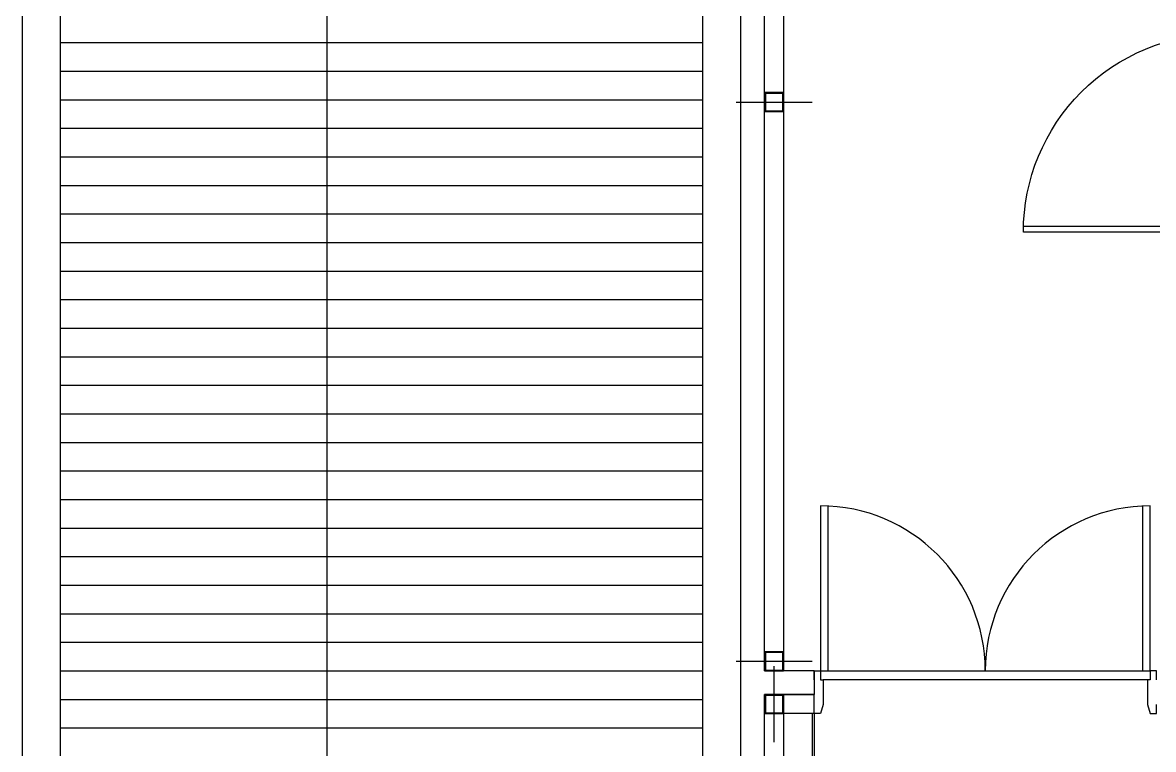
# Model space of a CAD drawing. Header units: millimetres. Extents: x 8456 to 190005487, y 619 to 455456909.
# Drawn here: x 203332 to 204247, y 158902 to 159490 of the extents above; entities that cross this region are included whole.
import ezdxf

# ---------------------------------------------------------------- set-up
doc = ezdxf.new("R2010")
doc.units = ezdxf.units.MM
doc.header["$LTSCALE"] = 400
doc.header["$MEASUREMENT"] = 0
doc.linetypes.add('CEN', pattern=[62, 60, -1, 0, -1])
doc.layers.get('0').update_dxf_attribs({"linetype": 'CONTINUOUS'})
for name, color, linetype in [('AA-DWXM-DOOR', 7, 'CONTINUOUS'), ('CEN', 1, 'CEN'), ('FIN', 5, 'CONTINUOUS'), ('WAL', 3, 'CONTINUOUS'), ('석고보드', 4, 'CONTINUOUS'), ('저온단열', 160, 'CONTINUOUS'), ('지하2층 평면도$0$CON', 2, 'CONTINUOUS'), ('지하2층 평면도$0$HATCH', 8, 'CONTINUOUS'), ('지하2층 평면도$0$k-계단', 4, 'CONTINUOUS'), ('충돌방지대', 6, 'CONTINUOUS'), ('판넬', 4, 'CONTINUOUS')]:
    doc.layers.add(name, color=color, linetype=linetype)
doc.layers.add('XR-평면도$0$A-DWXM-DOOR', color=4, linetype='CONTINUOUS', lineweight=25)

# ---------------------------------------------------------------- blocks, each defined once
blk = doc.blocks.new('A$C2DB436D3')
at = {"layer": 'AA-DWXM-DOOR', "color": 8, "ltscale": 0.3}
for p, q in [((17720.9, 21751.1, 2515.7), (18084.5, 21751.1, 2515.7)), ((18090.2, 21740.5, 2515.7), (17715.3, 21740.5, 2515.7))]:
    blk.add_line(p, q, dxfattribs=at)
at = {"layer": 'AA-DWXM-DOOR', "color": 8, "ltscale": 0.3, "elevation": 2515.7}
for points in [[(17712.1, 21941.7), (17712.1, 21751.1), (17720.9, 21751.1), (17720.9, 21941.5)], [(18084.5, 21941.5), (18084.5, 21751.1), (18093.3, 21751.1), (18093.3, 21941.7)]]:
    blk.add_lwpolyline(points, dxfattribs=at)
at = {"layer": 'AA-DWXM-DOOR', "color": 8, "elevation": 2515.7}
for points in [[(17704.7, 21740.5), (17704.7, 21751.1), (17712.1, 21751.1), (17712.1, 21740.5), (17715.3, 21740.5), (17715.3, 21712.1), (17712.1, 21701.6), (17704.7, 21701.6), (17704.7, 21712.1)], [(18100.7, 21740.5), (18100.7, 21751.1), (18093.3, 21751.1), (18093.3, 21740.5), (18090.2, 21740.5), (18090.2, 21712.1), (18093.3, 21701.6), (18100.7, 21701.6), (18100.7, 21712.1)]]:
    blk.add_lwpolyline(points, dxfattribs=at)
at = {"layer": 'AA-DWXM-DOOR', "color": 8, "ltscale": 0.3}
for centre, start, end in [((17712.1, 21751.1, 2515.7), 0, 90), ((18093.3, 21751.1, 2515.7), 90, 180)]:
    blk.add_arc(centre, 190.6, start, end, dxfattribs=at)
at = {"layer": 'CEN', "color": 8, "elevation": 2515.7}
for points in [[(17614.5, 22408.3), (17702.5, 22408.3)], [(17614.5, 21762.1), (17702.5, 21762.1)], [(17658.5, 21668.6), (17658.5, 21756.6)]]:
    blk.add_lwpolyline(points, dxfattribs=at)
at = {"layer": 'FIN', "color": 8}
for p, q in [((17669.5, 22983.1, 2515.7), (17669.5, 21751.1, 2515.7)), ((17669.5, 21723.6, 2515.7), (17669.5, 21058.1, 2515.7)), ((17704.7, 21701.6, 2515.7), (17704.7, 21723.6, 2515.7)), ((17704.7, 21701.6, 2515.7), (17647.5, 21701.6, 2515.7))]:
    blk.add_line(p, q, dxfattribs=at)
at = {"layer": 'WAL', "color": 8, "elevation": 2515.7}
for points in [[(17647.5, 22419.3), (17647.5, 22397.3), (17669.5, 22397.3), (17669.5, 22419.3)], [(17648.4, 22418.4), (17648.4, 22398.2), (17668.6, 22398.2), (17668.6, 22418.4)], [(17647.5, 21773.1), (17647.5, 21751.1), (17669.5, 21751.1), (17669.5, 21773.1)], [(17648.4, 21772.2), (17648.4, 21751.9), (17668.6, 21751.9), (17668.6, 21772.2)], [(17647.5, 21701.6), (17669.5, 21701.6), (17669.5, 21723.6), (17647.5, 21723.6)], [(17648.4, 21702.4), (17668.7, 21702.4), (17668.7, 21722.7), (17648.4, 21722.7)]]:
    blk.add_lwpolyline(points, close=True, dxfattribs=at)
at = {"layer": 'XR-평면도$0$A-DWXM-DOOR', "color": 8, "elevation": 2515.7}
blk.add_lwpolyline([(18175.5, 22258.2), (17946.7, 22258.2, -0.414214), (18175.5, 22487, -1)], format="xyb", dxfattribs=at)
blk.add_lwpolyline([(17946.7, 22258.2), (17946.7, 22264.8), (18175.5, 22264.8), (18175.5, 22258.2)], close=True, dxfattribs=at)
at = {"layer": '석고보드', "color": 8}
blk.add_line((17704.7, 21701.6, 2515.7), (17704.7, 21030.6, 2515.7), dxfattribs=at)
at = {"layer": '저온단열', "color": 8}
blk.add_line((17702.5, 21701.6, 2515.7), (17702.5, 21030.6, 2515.7), dxfattribs=at)
at = {"layer": '지하2층 평면도$0$CON', "color": 8}
for p, q in [((16789.5, 21058.1, 2515.7), (16789.5, 23060.1, 2515.7)), ((16833.5, 21058.1, 2515.7), (16833.5, 23060.1, 2515.7))]:
    blk.add_line(p, q, dxfattribs=at)
at = {"layer": '지하2층 평면도$0$HATCH', "color": 8}
for p, q in [((16833.5, 22477.1, 2515.7), (17576, 22477.1, 2515.7)), ((16833.5, 22444.1, 2515.7), (17576, 22444.1, 2515.7)), ((16833.5, 22411.1, 2515.7), (17576, 22411.1, 2515.7)), ((16833.5, 22378.1, 2515.7), (17576, 22378.1, 2515.7)), ((16833.5, 22345.1, 2515.7), (17576, 22345.1, 2515.7)), ((16833.5, 22312.1, 2515.7), (17576, 22312.1, 2515.7)), ((16833.5, 22279.1, 2515.7), (17576, 22279.1, 2515.7)), ((16833.5, 22246.1, 2515.7), (17576, 22246.1, 2515.7)), ((16833.5, 22213.1, 2515.7), (17576, 22213.1, 2515.7)), ((16833.5, 22180.1, 2515.7), (17576, 22180.1, 2515.7)), ((16833.5, 22147.1, 2515.7), (17576, 22147.1, 2515.7)), ((16833.5, 22114.1, 2515.7), (17576, 22114.1, 2515.7)), ((16833.5, 22081.1, 2515.7), (17576, 22081.1, 2515.7)), ((16833.5, 22048.1, 2515.7), (17576, 22048.1, 2515.7)), ((16833.5, 22015.1, 2515.7), (17576, 22015.1, 2515.7)), ((16833.5, 21982.1, 2515.7), (17576, 21982.1, 2515.7)), ((16833.5, 21949.1, 2515.7), (17576, 21949.1, 2515.7)), ((16833.5, 21916.1, 2515.7), (17576, 21916.1, 2515.7)), ((16833.5, 21883.1, 2515.7), (17576, 21883.1, 2515.7)), ((16833.5, 21850.1, 2515.7), (17576, 21850.1, 2515.7)), ((16833.5, 21817.1, 2515.7), (17576, 21817.1, 2515.7)), ((16833.5, 21784.1, 2515.7), (17576, 21784.1, 2515.7)), ((16833.5, 21751.1, 2515.7), (17576, 21751.1, 2515.7)), ((16833.5, 21718.1, 2515.7), (17576, 21718.1, 2515.7)), ((16833.5, 21685.1, 2515.7), (17576, 21685.1, 2515.7))]:
    blk.add_line(p, q, dxfattribs=at)
at = {"layer": '지하2층 평면도$0$k-계단', "color": 8}
blk.add_line((17141.5, 21058.1, 2515.7), (17141.5, 23038.1, 2515.7), dxfattribs=at)
at = {"layer": '충돌방지대', "color": 8}
blk.add_line((17576, 21058.1, 2515.7), (17576, 23038.1, 2515.7), dxfattribs=at)
at = {"layer": '판넬', "color": 8}
for p, q in [((17620, 21058.1, 2515.7), (17620, 23032.6, 2515.7)), ((17647.5, 21751.1, 2515.7), (17647.5, 23005.1, 2515.7)), ((17704.7, 21751.1, 2515.7), (17647.5, 21751.1, 2515.7)), ((17704.7, 21751.1, 2515.7), (17704.7, 21723.6, 2515.7)), ((17704.7, 21751.1, 2515.7), (17704.7, 21723.6, 2515.7)), ((17647.5, 21058.1, 2515.7), (17647.5, 21723.6, 2515.7)), ((17647.5, 21723.6, 2515.7), (17704.7, 21723.6, 2515.7)), ((17704.7, 21723.6, 2515.7), (17647.5, 21723.6, 2515.7))]:
    blk.add_line(p, q, dxfattribs=at)

msp = doc.modelspace()

# ---------------------------------------------------------------- block references
at = {"xscale": 0.7, "yscale": 0.7, "zscale": 0.7}
msp.add_blockref('A$C2DB436D3', (191579.09, 143740.16, -160.09), dxfattribs=at)

doc.saveas('drawing.dxf')
